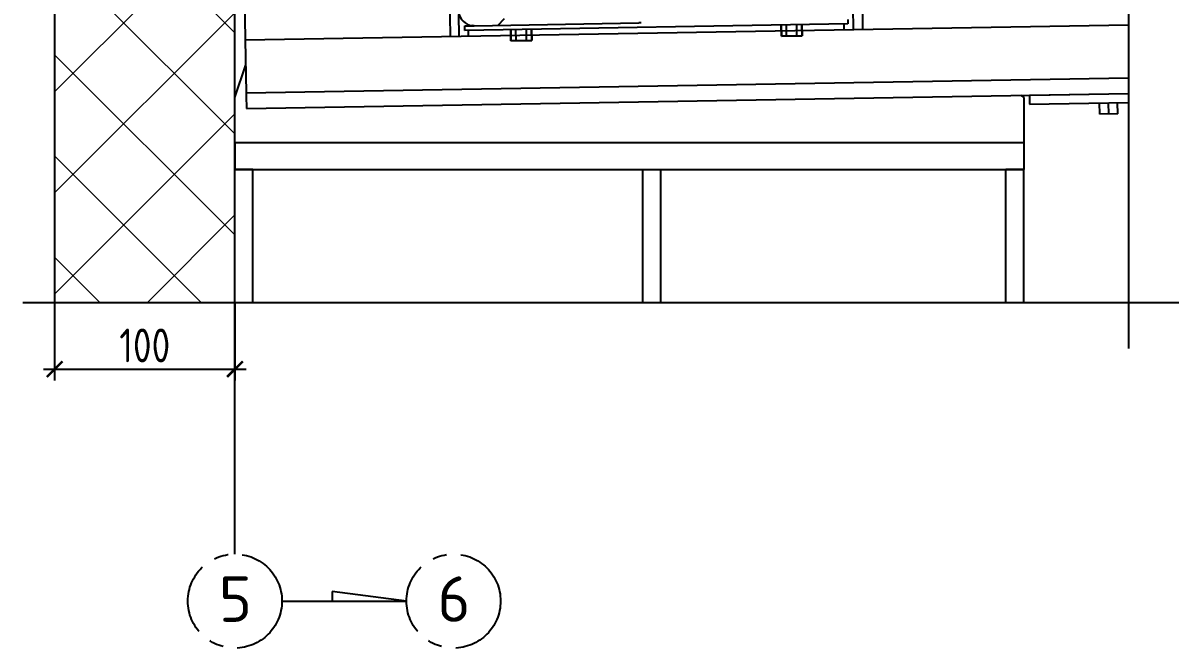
# Model space of a CAD drawing. Header units: millimetres. Extents: x -3689 to 3021565, y -698052 to -604547.
# Drawn here: x 2757570 to 2758079, y -666665 to -666387 of the extents above; entities that cross this region are included whole.
import ezdxf

# ---------------------------------------------------------------- set-up
doc = ezdxf.new("R2010")
doc.units = ezdxf.units.MM
doc.header["$PDMODE"] = 35
doc.linetypes.add('CENTER', pattern=[50.800000000000004, 31.75, -6.35, 6.35, -6.35])
doc.layers.get('0').update_dxf_attribs({"lineweight": 0})
doc.layers.get('Defpoints').update_dxf_attribs({"color": 4})
doc.layers.add('A-FLOR-DIMS', color=133, linetype='Continuous', lineweight=0)
for name, color, linetype in [('A-WALL-PATT', 181, 'Continuous'), ('S-GRID', 133, 'CENTER'), ('S-METL', 14, 'Continuous')]:
    doc.layers.add(name, color=color, linetype=linetype)
doc.styles.add('GOST 2.304', font='CS_Gost2304.shx')
doc.styles.add('ЕСКД', font='isocpeur.ttf')
doc.dimstyles.new('001.5', dxfattribs={"dimscale": 10, "dimtxt": 1.5, "dimasz": 0.7, "dimexe": 0.5, "dimexo": 0, "dimgap": 0.3, "dimtad": 1, "dimdec": 0, "dimrnd": 0.001, "dimtxsty": 'GOST 2.304', "dimblk": 'ARCHTICK', "dimcen": 0, "dimdle": 0.5, "dimclrd": 256, "dimclre": 256, "dimclrt": 256, "dimadec": 0, "dimazin": 2, "dimtfac": 0.75, "dimtdec": 0, "dimtmove": 1, "dimatfit": 3, "dimfxl": 1, "dimtolj": 1, "dimarcsym": 0})

# ---------------------------------------------------------------- blocks, each defined once
blk = doc.blocks.new('*U562')
at = {"lineweight": 0}
h = blk.add_hatch(dxfattribs=at)
h.set_pattern_fill('ANSI37', color=181, scale=10, style=0)
h.set_pattern_definition([(45, (20, -599.1723005615058), (-22.45064030267288, 22.45064030267288), []), (135, (20, -599.1723005615058), (-22.45064030267288, -22.45064030267288), [])])
h.paths.add_polyline_path([(0, 400.8276994384941), (0, 0), (80, 0), (80, 400.8276994384941)])
at = {"color": 5, "lineweight": 0}
for p, q in [((80, 400.8276994384941), (0, 400.8276994384941)), ((0, 0), (80, 0))]:
    blk.add_line(p, q, dxfattribs=at)
at = {"color": 5}
for p, q in [((0, 400.8276994384941), (0, 0)), ((80, 0), (80, 400.8276994384941))]:
    blk.add_line(p, q, dxfattribs=at)
blk = doc.blocks.new('iluoy')
at = {"color": 0, "linetype": 'ByBlock', "lineweight": -2, "ltscale": 10}
for p, q in [((-22557.26377967, 244664.4999154733), (-22590.31802648585, 244668.8298439258)), ((-22590.31802648585, 244668.8298439258), (-22590.31802648585, 244664.4999154734)), ((-22612.53797363658, 244664.4999154733), (-22557.26377967, 244664.4999154733))]:
    blk.add_line(p, q, dxfattribs=at)
blk = doc.blocks.new('_ARCHTICK')
at = {"color": 0, "linetype": 'ByBlock', "const_width": 0.15}
blk.add_lwpolyline([(-0.5, -0.5), (0.5, 0.5)], dxfattribs=at)
blk = doc.blocks.new('*D616')
at = {"layer": 'A-FLOR-DIMS', "lineweight": -2, "ltscale": 10, "transparency": 16777216}
for p, q in [((2757583.952131952, -666511.0513862688), (2757583.952131952, -666545.6872248398)), ((2757663.952131928, -666511.0513862688), (2757663.952131928, -666545.6872248398)), ((2757578.952131952, -666540.6872248398), (2757668.952131928, -666540.6872248398))]:
    blk.add_line(p, q, dxfattribs=at)
at = {"layer": 'Defpoints', "color": 0, "ltscale": 10, "transparency": 16777216}
for p in [(2757583.952131952, -666511.0513862688), (2757663.952131928, -666511.0513862688), (2757663.952131928, -666540.6872248398)]:
    blk.add_point(p, dxfattribs=at)
at = {"layer": 'A-FLOR-DIMS', "lineweight": -2, "ltscale": 10, "transparency": 16777216, "xscale": 7, "yscale": 7, "zscale": 7, "rotation": 180}
blk.add_blockref('_ARCHTICK', (2757583.952131952, -666540.6872248398), dxfattribs=at)
at = {"layer": 'A-FLOR-DIMS', "lineweight": -2, "ltscale": 10, "transparency": 16777216, "xscale": 7, "yscale": 7, "zscale": 7}
blk.add_blockref('_ARCHTICK', (2757663.952131928, -666540.6872248398), dxfattribs=at)
at = {"layer": 'A-FLOR-DIMS', "ltscale": 10, "transparency": 16777216, "insert": (2757623.95213194, -666530.1872248398), "char_height": 15, "attachment_point": 5, "style": 'GOST 2.304'}
blk.add_mtext('\\A1;100', dxfattribs=at)

msp = doc.modelspace()

# ---------------------------------------------------------------- linework, layer by layer
at = {"layer": 'A-WALL-PATT', "color": 250, "linetype": 'Continuous'}
msp.add_arc((2757770.059790246, -666381.2129902025), 7.00383159054362, 189.1608181880344, 262.7971818104497, dxfattribs=at)
at = {"layer": 'S-GRID', "color": 250, "ltscale": 5}
msp.add_line((2757663.952131928, -666622.8439440825), (2757663.952131928, -666036.2997072246), dxfattribs=at)
at = {"layer": 'S-GRID', "color": 250}
for centre in [(2757663.952131928, -666643.7078138909), (2757760.954065511, -666643.7078138909)]:
    msp.add_circle(centre, 20.86386980832669, dxfattribs=at)
at = {"layer": 'S-METL', "color": 250, "ltscale": 10}
for p, q in [((2758060.508920291, -665991.4970160862), (2758060.508920291, -666531.5469712028)), ((2757569.902472615, -666511.0513862688), (2758083.507485447, -666511.0513862688))]:
    msp.add_line(p, q, dxfattribs=at)
at = {"layer": 'S-METL', "color": 250, "linetype": 'Continuous'}
for p, q in [((2757754.474876224, -666098.4376461399), (2757759.505182339, -666392.8945909631)), ((2757937.448178681, -666095.3118522395), (2757942.478484798, -666389.7687970591)), ((2757664.070782806, -666131.9330469188), (2757668.555418632, -666394.4483160828)), ((2757663.952131951, -666479.2419446823), (2757663.952131952, -666298.8472687011)), ((2757763.504598787, -666392.8262676005), (2757763.339329873, -666383.1519896728)), ((2757938.47906835, -666389.8371204254), (2757938.314097138, -666380.1802688953)), ((2757668.555418632, -666394.4483160828), (2758060.508920291, -666387.7524437953)), ((2757765.927053044, -666388.2836538297), (2757770.112570299, -666388.2121629906)), ((2757765.961209114, -666390.2833621432), (2757765.927053044, -666388.2836538297)), ((2757935.936996017, -666387.3800862958), (2757765.961209114, -666390.2833621432)), ((2757767.569981253, -666388.2555917469), (2757767.561161867, -666387.7393350345)), ((2757770.125827023, -666388.2128837113), (2757769.181635608, -666388.1615513046)), ((2757770.125827023, -666388.2128837113), (2757843.222300454, -666386.9637792711)), ((2757780.588064505, -666388.0341004324), (2757783.536368752, -666384.9832805288)), ((2757844.164186725, -666386.8802167405), (2757843.222300454, -666386.9637792711)), ((2757906.40730704, -666392.8842095588), (2757906.321916865, -666387.884938762)), ((2757906.40730704, -666392.8842095588), (2757906.321916865, -666387.884938762)), ((2757906.40730704, -666392.8842095588), (2757906.321916865, -666387.884938762)), ((2757906.321930346, -666387.8857294624), (2757906.40732052, -666392.8850002629)), ((2757906.321930346, -666387.8857294624), (2757906.40732052, -666392.8850002629)), ((2757908.716370773, -666392.844737899), (2757908.630980598, -666387.8454671022)), ((2757908.716370773, -666392.844737899), (2757908.630980598, -666387.8454671022)), ((2757908.716370773, -666392.844737899), (2757908.630980598, -666387.8454671022)), ((2757908.716385333, -666392.8455918585), (2757908.630995159, -666387.846321058)), ((2757908.716385333, -666392.8455918585), (2757908.630995159, -666387.846321058)), ((2757913.334499319, -666392.7658578386), (2757913.249109144, -666387.7665870343)), ((2757913.334499319, -666392.7658578386), (2757913.249109144, -666387.7665870343)), ((2757913.334499319, -666392.7658578386), (2757913.249109144, -666387.7665870343)), ((2757913.33451388, -666392.7667117906), (2757913.249123705, -666387.7674409938)), ((2757913.33451388, -666392.7667117906), (2757913.249123705, -666387.7674409938)), ((2757915.558173958, -666387.72717863), (2757915.643564133, -666392.7264494305)), ((2757915.558173958, -666387.72717863), (2757915.643564133, -666392.7264494305)), ((2757915.558173958, -666387.72717863), (2757915.643564133, -666392.7264494305)), ((2757915.643577612, -666392.7272401308), (2757915.558187438, -666387.727969334)), ((2757915.643577612, -666392.7272401308), (2757915.558187438, -666387.727969334)), ((2757934.336812382, -666389.907883965), (2757934.294088293, -666387.4069616278)), ((2757935.902839947, -666385.3803779748), (2757935.936996017, -666387.3800862958)), ((2757767.646854754, -666392.755504061), (2757767.604122673, -666390.2541139242)), ((2757786.424807873, -666394.9335737606), (2757786.339417697, -666389.93430296)), ((2757786.424807873, -666394.9335737606), (2757786.339417697, -666389.93430296)), ((2757786.424807873, -666394.9335737606), (2757786.339417697, -666389.93430296)), ((2757786.339431178, -666389.9350936641), (2757786.424821353, -666394.9343644609)), ((2757786.339431178, -666389.9350936641), (2757786.424821353, -666394.9343644609)), ((2757788.733871606, -666394.8941021007), (2757788.648481431, -666389.8948313002)), ((2757788.733871606, -666394.8941021007), (2757788.648481431, -666389.8948313002)), ((2757788.733871606, -666394.8941021007), (2757788.648481431, -666389.8948313002)), ((2757788.733886167, -666394.8949560565), (2757788.648495991, -666389.8956852597)), ((2757788.733886167, -666394.8949560565), (2757788.648495991, -666389.8956852597)), ((2757793.352000152, -666394.8152220366), (2757793.266609977, -666389.815951236)), ((2757793.352000152, -666394.8152220366), (2757793.266609977, -666389.815951236)), ((2757793.352000152, -666394.8152220366), (2757793.266609977, -666389.815951236)), ((2757793.352014713, -666394.8160759923), (2757793.266624538, -666389.8168051918)), ((2757793.352014713, -666394.8160759923), (2757793.266624538, -666389.8168051918)), ((2757795.57567479, -666389.7765428317), (2757795.661064965, -666394.7758136322)), ((2757795.57567479, -666389.7765428317), (2757795.661064965, -666394.7758136322)), ((2757795.57567479, -666389.7765428317), (2757795.661064965, -666394.7758136322)), ((2757795.661078445, -666394.7766043288), (2757795.57568827, -666389.777333532)), ((2757795.661078445, -666394.7766043288), (2757795.57568827, -666389.777333532)), ((2757915.643564133, -666392.7264494305), (2757906.40730704, -666392.8842095588)), ((2757915.643564133, -666392.7264494305), (2757906.40730704, -666392.8842095588)), ((2757915.643564133, -666392.7264494305), (2757906.40730704, -666392.8842095588)), ((2757906.40732052, -666392.8850002629), (2757915.643577612, -666392.7272401308)), ((2757906.40732052, -666392.8850002629), (2757915.643577612, -666392.7272401308)), ((2757668.555418632, -666394.4483160828), (2757668.957733462, -666417.9984525335)), ((2757795.661064965, -666394.7758136322), (2757786.424807873, -666394.9335737606)), ((2757795.661064965, -666394.7758136322), (2757786.424807873, -666394.9335737606)), ((2757795.661064965, -666394.7758136322), (2757786.424807873, -666394.9335737606)), ((2757786.424821353, -666394.9343644609), (2757795.661078445, -666394.7766043288)), ((2757786.424821353, -666394.9343644609), (2757795.661078445, -666394.7766043288)), ((2757663.952131951, -666420.0310963136), (2757668.745369317, -666405.5673806113)), ((2757668.957733462, -666417.9984525335), (2758060.508920291, -666411.3094531242)), ((2757668.957733462, -666417.9984525335), (2757668.973843711, -666418.941491459)), ((2757668.973843711, -666418.941491459), (2757668.990522438, -666419.9178072293)), ((2757669.076384283, -666424.9438664955), (2758060.508920291, -666418.2568940378)), ((2758012.487194371, -666419.0772651848), (2758013.952131952, -666420.0310963136)), ((2758016.513948937, -666419.0425000009), (2758060.508920291, -666418.290919244)), ((2758016.513948937, -666419.0425000009), (2758016.582272302, -666423.0419164454)), ((2758047.509426403, -666418.5129939322), (2758047.50884531, -666418.478978653)), ((2758047.509426403, -666418.5129939322), (2758047.50884531, -666418.478978653)), ((2758051.508842852, -666418.4446705659), (2758051.508261757, -666418.4106552866)), ((2758051.508842852, -666418.4446705659), (2758051.508261757, -666418.4106552866)), ((2758055.508259299, -666418.3763471995), (2758055.507678204, -666418.3423319203)), ((2758055.508259299, -666418.3763471995), (2758055.507678204, -666418.3423319203)), ((2757663.952131951, -666440.0310963136), (2757663.952131951, -666420.0310963136)), ((2757668.990522438, -666419.9178072293), (2757669.006515048, -666420.8539600414)), ((2757669.006515048, -666420.8539600414), (2757669.021495978, -666421.7308925358)), ((2757669.021495978, -666421.7308925358), (2757669.035160259, -666422.5307528903)), ((2757669.035160259, -666422.5307528903), (2757669.047229725, -666423.2372582522)), ((2757669.047229725, -666423.2372582522), (2757669.057458679, -666423.8360262108)), ((2757669.057458679, -666423.8360262108), (2757669.065638885, -666424.3148675789)), ((2757669.065638885, -666424.3148675789), (2757669.07160382, -666424.6640345273)), ((2758013.952131952, -666420.0310963136), (2758013.952131952, -666440.0310963136)), ((2758016.582272302, -666423.0419164454), (2758060.508920291, -666422.2915028804)), ((2758047.663153973, -666427.511680935), (2758047.577749768, -666422.5124103804)), ((2758047.663153973, -666427.511680935), (2758047.577749768, -666422.5124103804)), ((2758051.66257042, -666427.4433575724), (2758051.577166215, -666422.4440870141)), ((2758051.66257042, -666427.4433575724), (2758051.577166215, -666422.4440870141)), ((2758055.661986867, -666427.3750342098), (2758055.576582662, -666422.3757636477)), ((2758055.661986867, -666427.3750342098), (2758055.576582662, -666422.3757636477)), ((2757669.07160382, -666424.6640345273), (2757669.075232056, -666424.8764190194)), ((2757669.075232056, -666424.8764190194), (2757669.076384283, -666424.9438664955)), ((2758055.661986867, -666427.3750342098), (2758047.663153973, -666427.511680935)), ((2758055.661986867, -666427.3750342098), (2758047.663153973, -666427.511680935)), ((2757663.952131951, -666440.0310963136), (2758013.952131952, -666440.0310963136)), ((2757663.952131951, -666440.0310963136), (2757663.952131951, -666452.0310963136)), ((2758013.952131952, -666440.0310963136), (2758013.952131952, -666452.0310963136)), ((2757671.952131952, -666452.0310260025), (2757663.952131951, -666452.0310260025)), ((2757663.952131951, -666511.0513862688), (2757663.952131951, -666452.0310260025)), ((2757663.952131951, -666452.0310963136), (2758013.952131952, -666452.0310963136)), ((2757671.952131952, -666511.0513862688), (2757671.952131952, -666452.0310260025)), ((2757844.952131952, -666511.0513862688), (2757844.952131952, -666452.0310963136)), ((2757844.952131952, -666452.0310963136), (2757852.952131952, -666452.0310963136)), ((2757852.952131952, -666511.0513862688), (2757852.952131952, -666452.0310963136)), ((2758013.952131952, -666452.0310260025), (2758005.952131952, -666452.0310260025)), ((2758005.952131952, -666511.0513862688), (2758005.952131952, -666452.0310260025)), ((2758013.952131952, -666511.0513862688), (2758013.952131952, -666452.0310260025))]:
    msp.add_line(p, q, dxfattribs=at)

# ---------------------------------------------------------------- block references
at = {"layer": 'A-WALL-PATT', "color": 250, "lineweight": 0, "rotation": 180}
msp.add_blockref('*U562', (2757663.952131952, -666110.2236868304), dxfattribs=at)
at = {"layer": 'S-GRID', "color": 250}
msp.add_blockref('iluoy', (2780297.353975373, -911308.2077293642), dxfattribs=at)

# ---------------------------------------------------------------- texts
at = {"layer": 'S-GRID', "color": 250, "char_height": 20.18932363636363, "width": 571.4791278457018, "attachment_point": 5, "style": 'ЕСКД'}
for s, insert in [('5', (2757664.175709943, -666642.8250866737)), ('6', (2757761.177643526, -666642.8250866737))]:
    msp.add_mtext(s, dxfattribs=dict(at, insert=insert))

# ---------------------------------------------------------------- dimensions: what is measured, and where the dimension line sits
at = {"layer": 'A-FLOR-DIMS', "color": 250, "ltscale": 10}
dim = msp.add_linear_dim(base=(2757663.952131928, -666540.6872248398), p1=(2757583.952131952, -666511.0513862688), p2=(2757663.952131928, -666511.0513862688), text='100', dimstyle='001.5', dxfattribs=at)
dim.commit()
dim.dimension.update_dxf_attribs({"geometry": '*D616', "text_midpoint": (2757623.95213194, -666530.1872248398)})

doc.saveas('drawing.dxf')
